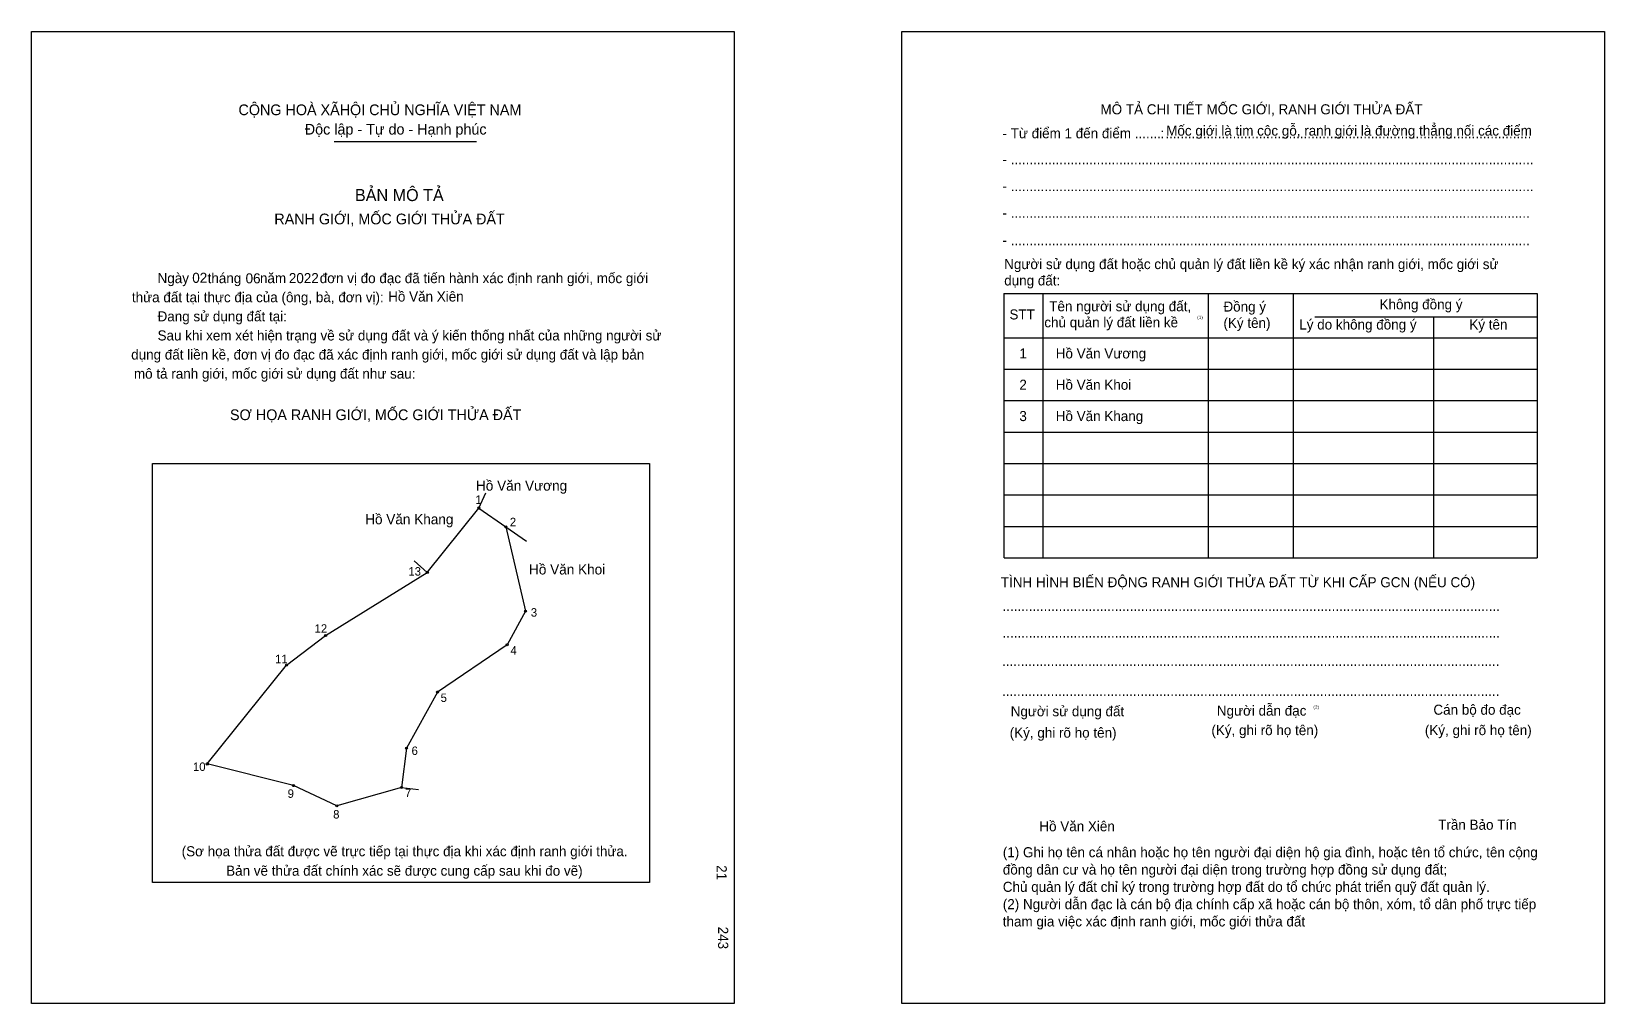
# Model space of a CAD drawing. Extents: x 549049 to 549795, y 1825096 to 1825557.
import ezdxf

# ---------------------------------------------------------------- set-up
doc = ezdxf.new("R2010")
doc.units = 0
for name, color, linetype in [('bmtKhungInTrang1', 7, 'Continuous'), ('bmtKhungInTrang2', 7, 'Continuous'), ('bmtNoiDung', 7, 'Continuous'), ('bmtTemplate', 7, 'Continuous'), ('CanhThua', 7, 'Continuous'), ('MocDinhThua', 7, 'Continuous'), ('RauThua', 7, 'Continuous'), ('SoHieuDinhThua', 7, 'Continuous'), ('TenChuLanCan', 7, 'Continuous')]:
    doc.layers.add(name, color=color, linetype=linetype)

msp = doc.modelspace()

# ---------------------------------------------------------------- linework, layer by layer
at = {"layer": 'bmtKhungInTrang1'}
msp.add_lwpolyline([(549049.02, 1825556.92), (549382.28, 1825556.92), (549382.28, 1825095.98), (549049.02, 1825095.98)], close=True, dxfattribs=at)
at = {"layer": 'bmtKhungInTrang2'}
msp.add_lwpolyline([(549461.75, 1825556.92), (549795, 1825556.92), (549795, 1825095.98), (549461.75, 1825095.98)], close=True, dxfattribs=at)
at = {"layer": 'bmtTemplate'}
for p, q in [((549192.63, 1825504.68), (549260.02, 1825504.68)), ((549528.6, 1825432.59), (549528.6, 1825307.29)), ((549607, 1825432.59), (549607, 1825307.29)), ((549647.33, 1825432.74), (549647.33, 1825307.29)), ((549763.09, 1825432.59), (549763.09, 1825307.29)), ((549657.56, 1825421.56), (549763.09, 1825421.56)), ((549510.32, 1825411.71), (549763.09, 1825411.71)), ((549510.32, 1825396.79), (549763.09, 1825396.79)), ((549510.32, 1825381.87), (549763.09, 1825381.87)), ((549510.32, 1825366.96), (549763.09, 1825366.96)), ((549510.32, 1825352.04), (549763.09, 1825352.04)), ((549510.32, 1825337.12), (549763.09, 1825337.12)), ((549510.32, 1825322.2), (549763.09, 1825322.2)), ((549510.32, 1825307.29), (549763.09, 1825307.29))]:
    msp.add_line(p, q, dxfattribs=at)
for points in [[(549510.16, 1825432.59), (549763.09, 1825432.59)], [(549510.16, 1825432.59), (549510.16, 1825307.29)], [(549713.9, 1825421.41), (549713.9, 1825307.29)]]:
    msp.add_lwpolyline(points, dxfattribs=at)
msp.add_lwpolyline([(549106.35, 1825153.39), (549106.35, 1825352.03), (549342.16, 1825352.03), (549342.16, 1825153.39)], close=True, dxfattribs=at)
at = {"layer": 'CanhThua'}
for p, q in [((549236.75, 1825300.35), (549261.17, 1825330.95)), ((549261.17, 1825330.95), (549273.96, 1825322.08)), ((549273.96, 1825322.08), (549283.29, 1825281.99)), ((549188.53, 1825270.52), (549236.75, 1825300.35)), ((549283.29, 1825281.99), (549274.66, 1825266.14)), ((549169.93, 1825256.47), (549188.53, 1825270.52)), ((549274.66, 1825266.14), (549241.54, 1825243.69)), ((549132.4, 1825209.57), (549169.93, 1825256.47)), ((549241.54, 1825243.69), (549226.89, 1825217.09)), ((549226.89, 1825217.09), (549224.54, 1825198.46)), ((549173.28, 1825199.3), (549132.4, 1825209.57)), ((549193.84, 1825189.71), (549173.28, 1825199.3)), ((549224.54, 1825198.46), (549193.84, 1825189.71))]:
    msp.add_line(p, q, dxfattribs=at)
at = {"layer": 'MocDinhThua'}
for centre in [(549261.17, 1825330.95), (549273.96, 1825322.08), (549236.75, 1825300.35), (549283.29, 1825281.99), (549188.53, 1825270.52), (549274.66, 1825266.14), (549169.93, 1825256.47), (549241.54, 1825243.69), (549226.89, 1825217.09), (549132.4, 1825209.57), (549173.28, 1825199.3), (549224.54, 1825198.46), (549193.84, 1825189.71)]:
    msp.add_circle(centre, 0.481, dxfattribs=at)
at = {"layer": 'RauThua'}
for p, q in [((549261.17, 1825330.95), (549264.54, 1825338.21)), ((549273.96, 1825322.08), (549283.78, 1825315.28)), ((549230.58, 1825305.96), (549236.75, 1825300.35)), ((549224.54, 1825198.46), (549232.49, 1825197.46))]:
    msp.add_line(p, q, dxfattribs=at)

# ---------------------------------------------------------------- texts
at = {"layer": 'bmtNoiDung'}
for s, height, p in [('02', 4.768, (549125.28, 1825437.73)), ('06', 4.768, (549150.57, 1825437.47)), ('2022', 4.768, (549171.08, 1825437.57)), ('Hồ Văn Xiên', 4.7683, (549218.19, 1825428.86)), ('1', 4.77, (549517.5, 1825401.87)), ('Hồ Văn Vương ', 4.7683, (549534.76, 1825401.87)), ('2', 4.77, (549517.5, 1825387.02)), ('Hồ Văn Khoi ', 4.7683, (549534.76, 1825387.02)), ('3', 4.77, (549517.5, 1825372.17)), ('Hồ Văn Khang ', 4.7683, (549534.76, 1825372.17)), ('Hồ Văn Xiên', 4.7683, (549526.98, 1825177.67))]:
    msp.add_text(s, height=height, dxfattribs=at).set_placement(p)
for s, p in [('21', (549373.98, 1825161.6)), ('243', (549374.65, 1825132.42))]:
    msp.add_text(s, height=4.768, rotation=270, dxfattribs=at).set_placement(p)
at = {"layer": 'bmtTemplate'}
for s, height, p in [('CỘNG HOÀ XÃHỘI CHỦ NGHĨA VIỆT NAM', 5.0862, (549147.19, 1825517.22)), ('MÔ TẢ CHI TIẾT MỐC GIỚI, RANH GIỚI THỬA ĐẤT', 4.7665, (549555.97, 1825517.63)), ('Độc lập - Tự do - Hạnh phúc', 5.0862, (549178.64, 1825508.02)), ('- Từ điểm 1 đến điểm .......', 4.7665, (549509.51, 1825506.26)), (':', 4.77, (549584.4, 1825506.26)), ('Mốc giới là tim cộc gỗ, ranh giới là đường thẳng nối các điểm', 4.7665, (549587.14, 1825507.52)), ('..................................................................................................', 4.7665, (549586.75, 1825506.26)), ('- ............................................................................................................................................', 4.76646, (549509.51, 1825493.91)), ('BẢN MÔ TẢ', 5.722, (549202.44, 1825476.5)), ('- ............................................................................................................................................', 4.76646, (549509.51, 1825481.23)), ('RANH GIỚI, MỐC GIỚI THỬA ĐẤT', 5.0862, (549164.19, 1825465.46)), ('- ...........................................................................................................................................', 4.76646, (549509.51, 1825468.55)), ('- ...........................................................................................................................................', 4.76646, (549509.51, 1825455.57)), ('Ngày     tháng     năm         đơn vị đo đạc đã tiến hành xác định ranh giới, mốc giới ', 4.7683, (549108.82, 1825437.57)), ('Người sử dụng đất hoặc chủ quản lý đất liền kề ký xác nhận ranh giới, mốc giới sử', 4.7665, (549510.32, 1825444.23)), ('dụng đất:', 4.766, (549510.32, 1825436.48)), ('thửa đất tại thực địa của (ông, bà, đơn vị):', 4.7683, (549096.66, 1825428.52)), ('Tên người sử dụng đất,', 4.7665, (549531.68, 1825424.24)), ('Đồng ý', 4.766, (549614.28, 1825424.09)), ('Không đồng ý', 4.7665, (549688.31, 1825425.14)), ('Đang sử dụng đất tại:', 4.7683, (549108.82, 1825419.46)), ('STT', 4.766, (549512.81, 1825420.36)), ('chủ quản lý đất liền kề', 4.7665, (549529.34, 1825416.62)), ('(1)', 1.589, (549601.83, 1825420.54)), ('(Ký tên)', 4.766, (549614.28, 1825416.34)), ('Lý do không đồng ý', 4.7665, (549650.24, 1825415.59)), ('Ký tên', 4.766, (549730.9, 1825415.59)), ('Sau khi xem xét hiện trạng về sử dụng đất và ý kiến thống nhất của những người sử ', 4.7683, (549108.82, 1825410.4)), ('dụng đất liền kề, đơn vị đo đạc đã xác định ranh giới, mốc giới sử dụng đất và lập bản', 4.7683, (549096.3, 1825401.35)), ('mô tả ranh giới, mốc giới sử dụng đất như sau:', 4.7683, (549097.61, 1825392.29)), ('SƠ HỌA RANH GIỚI, MỐC GIỚI THỬA ĐẤT', 5.0862, (549143.17, 1825372.62)), ('TÌNH HÌNH BIẾN ĐỘNG RANH GIỚI THỬA ĐẤT TỪ KHI CẤP GCN (NẾU CÓ)', 4.7665, (549508.71, 1825293.38)), ('.....................................................................................................................................', 4.7736, (549509.51, 1825282.16)), ('.....................................................................................................................................', 4.7736, (549509.51, 1825269.48)), ('.....................................................................................................................................', 4.7736, (549509.27, 1825256.05)), ('.....................................................................................................................................', 4.7736, (549509.27, 1825241.88)), ('Người sử dụng đất', 4.7665, (549513.4, 1825232.19)), ('Người dẫn đạc', 4.7665, (549611.16, 1825232.49)), ('(2)', 1.589, (549656.94, 1825235.77)), ('Cán bộ đo đạc', 4.7665, (549713.85, 1825232.93)), ('(Ký, ghi rõ họ tên)', 4.7665, (549512.92, 1825222.04)), ('(Ký, ghi rõ họ tên)', 4.7665, (549608.57, 1825223.24)), ('(Ký, ghi rõ họ tên)', 4.7665, (549709.8, 1825223.24)), ('Trần Bảo Tín', 4.7665, (549716.12, 1825178.38)), ('(Sơ họa thửa đất được vẽ trực tiếp tại thực địa khi xác định ranh giới thửa.', 4.7683, (549120.26, 1825165.81)), ('(1) Ghi họ tên cá nhân hoặc họ tên người đại diện hộ gia đình, hoặc tên tổ chức, tên cộng', 4.7665, (549509.65, 1825165.35)), ('Bản vẽ thửa đất chính xác sẽ được cung cấp sau khi đo vẽ)', 4.7683, (549141.35, 1825156.59)), ('đồng dân cư và họ tên người đại diện trong trường hợp đồng sử dụng đất;', 4.7665, (549509.65, 1825157.14)), ('Chủ quản lý đất chỉ ký trong trường hợp đất do tổ chức phát triển quỹ đất quản lý.', 4.7665, (549509.65, 1825148.94)), ('(2) Người dẫn đạc là cán bộ địa chính cấp xã hoặc cán bộ thôn, xóm, tổ dân phố trực tiếp', 4.7665, (549509.65, 1825140.73)), ('tham gia việc xác định ranh giới, mốc giới thửa đất', 4.7665, (549509.65, 1825132.53))]:
    msp.add_text(s, height=height, dxfattribs=at).set_placement(p)
at = {"layer": 'SoHieuDinhThua'}
for s, height, p in [('1', 4.01, (549259.55, 1825332.91)), ('2', 4.01, (549275.87, 1825322.33)), ('13', 4.009, (549227.77, 1825298.9)), ('3', 4.01, (549285.83, 1825279.44)), ('12', 4.009, (549183.3, 1825271.82)), ('4', 4.01, (549276.2, 1825261.45)), ('11', 4.009, (549164.53, 1825257.34)), ('5', 4.01, (549243.06, 1825238.98)), ('6', 4.01, (549229.27, 1825213.84)), ('10', 4.009, (549125.62, 1825206.29)), ('9', 4.01, (549170.5, 1825193.52)), ('7', 4.01, (549226.15, 1825193.84)), ('8', 4.01, (549192.09, 1825183.71))]:
    msp.add_text(s, height=height, dxfattribs=at).set_placement(p)
at = {"layer": 'TenChuLanCan'}
for s, p in [('Hồ Văn Vương', (549259.83, 1825339.18)), ('Hồ Văn Khang', (549207.27, 1825323.23)), ('Hồ Văn Khoi', (549284.98, 1825299.43))]:
    msp.add_text(s, height=4.811, dxfattribs=at).set_placement(p)

doc.saveas('drawing.dxf')
